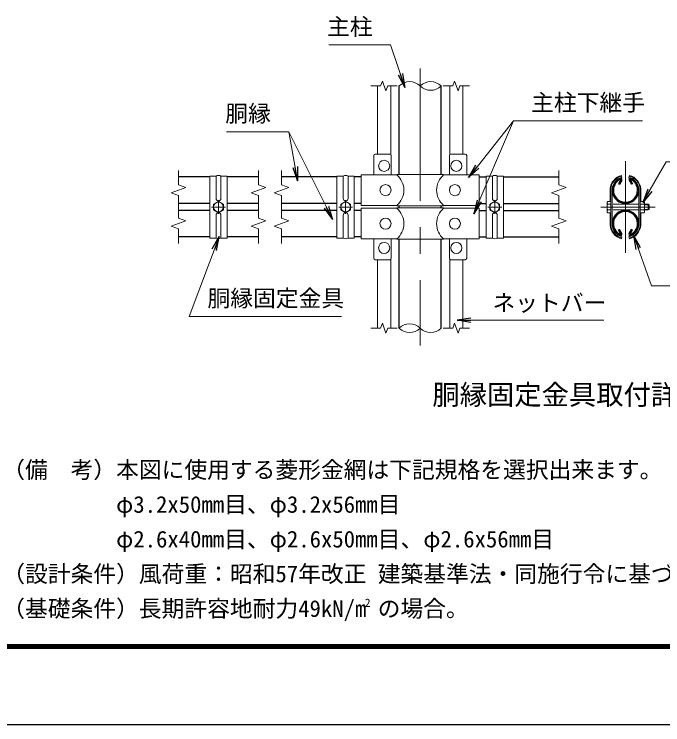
# Model space of a CAD drawing. Units: millimetres, scale not verified. Extents: x -10499 to 10501, y -7424 to 7426.
# Drawn here: x -744 to 3931, y -7424 to -2306 of the extents above; entities that cross this region are included whole.
import ezdxf
from ezdxf.enums import TextEntityAlignment as Align

# ---------------------------------------------------------------- set-up
doc = ezdxf.new("R2010")
doc.units = ezdxf.units.MM
doc.header["$LTSCALE"] = 30
doc.linetypes.add('USER1', pattern=[50.8, 31.75, -6.35, 6.35, -6.35])
for name, color, linetype, lineweight in [('0-1_D-STR1', 1, 'Continuous', 25), ('0-4_D-BMK', 2, 'USER1', 13), ('0-5_D-STR3', 3, 'Continuous', 13), ('0-7_D-STR-DIM', 7, 'Continuous', 13), ('0-A_D-TTL-TXT', 7, 'Continuous', 13), ('0-B_D-STR-TXT', 7, 'Continuous', 13), ('0-C_D-TTL', 7, 'Continuous', 25)]:
    doc.layers.add(name, color=color, linetype=linetype, lineweight=lineweight)
doc.layers.add('0-8_0', color=7, linetype='Continuous')
doc.styles.add('ＭＳ ゴシック', font='')
doc.styles.get('ＭＳ ゴシック').set_extended_font_data('MS Gothic')

# ---------------------------------------------------------------- blocks, each defined once
blk = doc.blocks.new('_Open')
at = {"layer": '0-8_0'}
blk.add_line((-30, 5), (0, 0), dxfattribs=at)
blk.add_lwpolyline([(-30, -5), (0, 0), (-30, 0)], dxfattribs=at)

msp = doc.modelspace()

# ---------------------------------------------------------------- linework, layer by layer
at = {"layer": '0-1_D-STR1'}
for p, q in [((2031.16, -3460.97), (2031.16, -2823.27)), ((2333.66, -3460.97), (2333.66, -2823.27)), ((665.75, -3478.47), (440.75, -3478.47)), ((1015.75, -3478.47), (790.75, -3478.47)), ((1582.41, -3478.47), (1182.41, -3478.47)), ((1757.41, -3478.47), (1707.41, -3478.47)), ((2607.41, -3478.47), (2657.41, -3478.47)), ((2782.41, -3478.47), (3182.41, -3478.47)), ((3628.73, -3497.06), (3611.19, -3527.45)), ((3611.19, -3527.45), (3618.13, -3531.46)), ((3635.68, -3501.07), (3618.13, -3531.46)), ((3688.52, -3501.07), (3706.07, -3531.46)), ((3695.47, -3497.06), (3713.01, -3527.45)), ((3713.01, -3527.45), (3706.07, -3531.46)), ((665.75, -3668.97), (440.75, -3668.97)), ((1015.75, -3668.97), (790.75, -3668.97)), ((1582.41, -3668.97), (1182.41, -3668.97)), ((1757.41, -3668.97), (1707.41, -3668.97)), ((2607.41, -3668.97), (2657.41, -3668.97)), ((2782.41, -3668.97), (3182.41, -3668.97)), ((665.75, -3718.97), (440.75, -3718.97)), ((1015.75, -3718.97), (790.75, -3718.97)), ((1582.41, -3718.97), (1182.41, -3718.97)), ((1757.41, -3718.97), (1707.41, -3718.97)), ((2031.16, -3701.97), (2031.16, -3685.97)), ((2333.66, -3701.97), (2333.66, -3685.97)), ((2607.41, -3718.97), (2657.41, -3718.97)), ((2782.41, -3718.97), (3182.41, -3718.97)), ((3611.19, -3860.48), (3618.13, -3856.47)), ((3628.73, -3890.87), (3611.19, -3860.48)), ((3635.68, -3886.86), (3618.13, -3856.47)), ((3688.52, -3886.86), (3706.07, -3856.47)), ((3695.47, -3890.87), (3713.01, -3860.48)), ((3713.01, -3860.48), (3706.07, -3856.47)), ((665.75, -3909.47), (440.75, -3909.47)), ((1015.75, -3909.47), (790.75, -3909.47)), ((1582.41, -3909.47), (1182.41, -3909.47)), ((1757.41, -3909.47), (1707.41, -3909.47)), ((2031.16, -4567.27), (2031.16, -3926.97)), ((2333.66, -4567.27), (2333.66, -3926.97)), ((2607.41, -3909.47), (2657.41, -3909.47)), ((2782.41, -3909.47), (3182.41, -3909.47))]:
    msp.add_line(p, q, dxfattribs=at)
for centre, radius, start, end in [((3662.1, -3573.72), 95.25, 114.32478, 65.67522), ((3662.1, -3573.72), 87.23, 114.32478, 65.67522), ((3627, -3496.06), 10.03, 330, 114.32478), ((3627, -3496.06), 2, 330, 114.32478), ((3697.21, -3496.06), 10.03, 65.67522, 210), ((3697.21, -3496.06), 2, 65.67522, 210), ((3661.72, -3573.72), 95.25, 5.09104, 65.67522), ((3662.1, -3814.22), 95.25, 294.32478, 245.67522), ((3662.1, -3814.22), 87.23, 294.32478, 245.67522), ((3627, -3891.88), 10.03, 245.67522, 30), ((3697.21, -3891.88), 10.03, 150, 294.32478), ((3627, -3891.88), 2, 245.67522, 30), ((3697.21, -3891.88), 2, 150, 294.32478)]:
    msp.add_arc(centre, radius, start, end, dxfattribs=at)
at = {"layer": '0-4_D-BMK'}
for p, q in [((2182.41, -2698.27), (2182.41, -4692.27)), ((3662.1, -3364.93), (3662.1, -4025.6)), ((728.25, -3745.27), (728.25, -3645.27)), ((1644.91, -3745.27), (1644.91, -3645.27)), ((2719.91, -3745.27), (2719.91, -3645.27)), ((778.25, -3695.27), (678.25, -3695.27)), ((1694.91, -3695.27), (1594.91, -3695.27)), ((2669.91, -3695.27), (2769.91, -3695.27)), ((3483.98, -3695.27), (3877.23, -3695.27))]:
    msp.add_line(p, q, dxfattribs=at)
at = {"layer": '0-5_D-STR3'}
for p, q in [((1874.91, -3313.47), (1874.91, -2823.27)), ((1969.91, -3316.85), (1969.91, -2823.27)), ((2394.91, -3316.85), (2394.91, -2823.27)), ((2489.91, -3313.47), (2489.91, -2823.27)), ((1847.41, -3463.47), (1847.41, -3323.47)), ((1962.41, -3313.47), (1857.41, -3313.47)), ((1972.41, -3463.47), (1972.41, -3323.47)), ((2392.41, -3463.47), (2392.41, -3323.47)), ((2402.41, -3313.47), (2507.41, -3313.47)), ((2517.41, -3463.47), (2517.41, -3323.47)), ((710.75, -3472.12), (710.75, -3633.97)), ((790.75, -3472.12), (745.75, -3472.12)), ((745.75, -3472.12), (745.75, -3633.97)), ((1627.41, -3472.12), (1627.41, -3633.97)), ((1707.41, -3472.12), (1662.41, -3472.12)), ((1662.41, -3472.12), (1662.41, -3633.97)), ((1757.41, -3463.47), (2013.41, -3463.47)), ((1757.41, -3683.47), (1757.41, -3463.47)), ((2013.41, -3460.97), (2008.41, -3463.47)), ((2013.41, -3460.97), (2351.41, -3460.97)), ((2351.41, -3460.97), (2356.41, -3463.47)), ((2351.41, -3463.47), (2607.41, -3463.47)), ((2607.41, -3683.47), (2607.41, -3463.47)), ((2657.41, -3472.12), (2702.41, -3472.12)), ((2702.41, -3472.12), (2702.41, -3633.97)), ((2737.41, -3472.12), (2737.41, -3633.97)), ((3632.93, -3467.29), (3636.85, -3481.77)), ((3691.27, -3467.29), (3687.35, -3481.77)), ((3551.85, -3564.62), (3551.85, -3649.77)), ((3556.85, -3564.83), (3556.85, -3825.7)), ((3566.85, -3565.27), (3566.85, -3825.27)), ((3757.35, -3565.27), (3757.35, -3825.27)), ((3767.35, -3564.83), (3767.35, -3825.7)), ((3772.35, -3564.62), (3772.35, -3649.77)), ((1757.41, -3683.47), (2013.41, -3683.47)), ((2013.41, -3685.97), (2008.41, -3683.47)), ((2351.41, -3683.47), (2607.41, -3683.47)), ((3529.35, -3664.1), (3529.35, -3725.83)), ((3534.35, -3654.77), (3556.85, -3654.77)), ((3534.35, -3675.02), (3556.85, -3675.02)), ((3572.85, -3675.27), (3757.35, -3675.27)), ((3794.85, -3654.77), (3767.35, -3654.77)), ((3794.85, -3675.02), (3767.35, -3675.02)), ((3799.85, -3664.1), (3799.85, -3725.83)), ((3799.85, -3675.27), (3825.85, -3675.27)), ((3799.85, -3678.65), (3831.85, -3678.65)), ((3825.85, -3675.27), (3825.85, -3715.27)), ((3825.85, -3675.27), (3831.85, -3678.65)), ((3831.85, -3678.65), (3831.85, -3711.88)), ((1757.41, -3704.47), (2013.41, -3704.47)), ((1757.41, -3704.47), (1757.41, -3924.47)), ((2013.41, -3701.97), (2008.41, -3704.47)), ((2351.41, -3704.47), (2607.41, -3704.47)), ((2607.41, -3704.47), (2607.41, -3924.47)), ((3613.86, -3695.27), (3499.84, -3695.27)), ((3534.35, -3715.52), (3556.85, -3715.52)), ((3534.35, -3735.77), (3556.85, -3735.77)), ((3572.85, -3715.27), (3757.35, -3715.27)), ((3710.34, -3695.27), (3824.36, -3695.27)), ((3794.85, -3715.52), (3767.35, -3715.52)), ((3794.85, -3735.77), (3767.35, -3735.77)), ((3799.85, -3711.88), (3831.85, -3711.88)), ((3799.85, -3715.27), (3825.85, -3715.27)), ((3831.85, -3711.88), (3825.85, -3715.27)), ((710.75, -3918.41), (710.75, -3753.97)), ((745.75, -3918.41), (745.75, -3753.97)), ((1627.41, -3918.41), (1627.41, -3753.97)), ((1662.41, -3918.41), (1662.41, -3753.97)), ((2702.41, -3918.41), (2702.41, -3753.97)), ((2737.41, -3918.41), (2737.41, -3753.97)), ((3551.85, -3825.91), (3551.85, -3740.77)), ((3772.35, -3825.91), (3772.35, -3740.77)), ((1757.41, -3924.47), (2013.41, -3924.47)), ((1847.41, -3924.47), (1847.41, -4064.47)), ((1972.41, -3924.47), (1972.41, -4064.47)), ((2013.41, -3926.97), (2008.41, -3924.47)), ((2013.41, -3926.97), (2351.41, -3926.97)), ((2351.41, -3926.97), (2356.41, -3924.47)), ((2351.41, -3924.47), (2607.41, -3924.47)), ((2392.41, -3924.47), (2392.41, -4064.47)), ((2517.41, -3924.47), (2517.41, -4064.47)), ((3632.93, -3923.24), (3636.85, -3908.76)), ((3691.27, -3923.24), (3687.35, -3908.76)), ((1962.41, -4074.47), (1857.41, -4074.47)), ((1874.91, -4567.27), (1874.91, -4074.47)), ((1969.91, -4567.27), (1969.91, -4071.08)), ((2394.91, -4567.27), (2394.91, -4071.08)), ((2402.41, -4074.47), (2507.41, -4074.47)), ((2489.91, -4567.27), (2489.91, -4074.47))]:
    msp.add_line(p, q, dxfattribs=at)
for points in [[(710.75, -3472.12), (665.75, -3472.12), (665.75, -3918.41), (710.75, -3918.41)], [(745.75, -3918.41), (790.75, -3918.41), (790.75, -3472.12)], [(1627.41, -3472.12), (1582.41, -3472.12), (1582.41, -3918.41), (1627.41, -3918.41)], [(1662.41, -3918.41), (1707.41, -3918.41), (1707.41, -3472.12)], [(2702.41, -3918.41), (2657.41, -3918.41), (2657.41, -3472.12)], [(2737.41, -3472.12), (2782.41, -3472.12), (2782.41, -3918.41), (2737.41, -3918.41)], [(2013.41, -3685.97), (2351.41, -3685.97), (2356.41, -3683.47)], [(2013.41, -3701.97), (2351.41, -3701.97), (2356.41, -3704.47)]]:
    msp.add_lwpolyline(points, dxfattribs=at)
for points in [[(728.25, -3735.77), (763.32, -3715.52), (763.32, -3675.02), (728.25, -3654.77), (693.17, -3675.02), (693.17, -3715.52)], [(1644.91, -3735.77), (1679.99, -3715.52), (1679.99, -3675.02), (1644.91, -3654.77), (1609.84, -3675.02), (1609.84, -3715.52)], [(2719.91, -3735.77), (2684.84, -3715.52), (2684.84, -3675.02), (2719.91, -3654.77), (2754.99, -3675.02), (2754.99, -3715.52)]]:
    msp.add_lwpolyline(points, close=True, dxfattribs=at)
for centre, radius in [((1922.41, -3398.47), 40), ((2442.41, -3398.47), 40), ((1932.41, -3573.47), 40), ((2432.41, -3573.47), 40), ((728.25, -3695.27), 35.17), ((1644.91, -3695.27), 35.17), ((2719.91, -3695.27), 35.17), ((1932.41, -3814.47), 40), ((2432.41, -3814.47), 40), ((1922.41, -3989.47), 40), ((2442.41, -3989.47), 40)]:
    msp.add_circle(centre, radius, dxfattribs=at)
for centre, radius, start, end in [((1857.41, -3323.47), 10, 90, 180), ((1962.41, -3323.47), 10, 0, 90), ((2402.41, -3323.47), 10, 90, 180), ((2507.41, -3323.47), 10, 0, 90), ((728.25, -3500.25), 33.12, 58.10921, 121.89079), ((1644.91, -3500.25), 33.12, 58.10921, 121.89079), ((1920.48, -3573.47), 144, 310.19176, 49.80824), ((2444.34, -3573.47), 144, 130.19176, 229.80824), ((2719.91, -3500.25), 33.12, 58.10921, 121.89079), ((3661.72, -3573.72), 110.25, 105.13812, 175.26816), ((3661.72, -3573.72), 105.25, 105.13812, 175.157), ((3662.48, -3573.72), 105.25, 4.843, 74.86188), ((3662.48, -3573.72), 110.25, 4.843, 74.86188), ((3661.72, -3573.72), 95.25, 105.13812, 174.90896), ((3662.48, -3573.72), 95.25, 5.09104, 74.86188), ((728.25, -3633.97), 17.5, 180, 0), ((1644.91, -3633.97), 17.5, 180, 0), ((2719.91, -3633.97), 17.5, 180, 0), ((3542.04, -3664.89), 12.71, 127.21089, 232.78911), ((3572.86, -3695.27), 43.51, 152.26063, 207.73937), ((3556.85, -3649.77), 5, 180, 270), ((3767.35, -3649.77), 5, 270, 0), ((3787.16, -3664.89), 12.71, 307.21089, 52.78911), ((3756.34, -3695.27), 43.51, 332.26063, 27.73937), ((1920.48, -3814.47), 144, 310.19176, 49.80824), ((2444.34, -3814.47), 144, 130.19176, 229.80824), ((3542.1, -3725.64), 12.75, 127.42505, 232.57495), ((3556.85, -3740.77), 5, 90, 180), ((3767.35, -3740.77), 5, 0, 90), ((3787.1, -3725.64), 12.75, 307.42505, 52.57495), ((728.25, -3753.97), 17.5, 0, 180), ((1644.91, -3753.97), 17.5, 0, 180), ((2719.91, -3753.97), 17.5, 0, 180), ((3661.72, -3816.81), 110.25, 184.73184, 254.86188), ((3661.72, -3816.81), 105.25, 184.843, 254.86188), ((3661.72, -3816.81), 95.25, 185.09104, 254.86188), ((3662.48, -3816.81), 95.25, 285.13812, 354.90896), ((3662.48, -3816.81), 105.25, 285.13812, 355.157), ((3662.48, -3816.81), 110.25, 285.13812, 355.26816), ((728.25, -3890.29), 33.12, 238.10921, 301.89079), ((1644.91, -3890.29), 33.12, 238.10921, 301.89079), ((2719.91, -3890.29), 33.12, 238.10921, 301.89079), ((1857.41, -4064.47), 10, 180, 270), ((1962.41, -4064.47), 10, 270, 0), ((2402.41, -4064.47), 10, 180, 270), ((2507.41, -4064.47), 10, 270, 0)]:
    msp.add_arc(centre, radius, start, end, dxfattribs=at)
at = {"layer": '0-7_D-STR-DIM'}
for p, q in [((1909.59, -2788.03), (1896.76, -2823.27)), ((1935.24, -2858.51), (1909.59, -2788.03)), ((2429.59, -2788.03), (2416.76, -2823.27)), ((2455.24, -2858.51), (2429.59, -2788.03)), ((1827.41, -2823.27), (1896.76, -2823.27)), ((1948.07, -2823.27), (1935.24, -2858.51)), ((1948.07, -2823.27), (2017.41, -2823.27)), ((2347.41, -2823.27), (2416.76, -2823.27)), ((2468.07, -2823.27), (2455.24, -2858.51)), ((2468.07, -2823.27), (2537.41, -2823.27)), ((440.75, -3430.84), (440.75, -3535.24)), ((1015.75, -3430.84), (1015.75, -3535.24)), ((1182.41, -3430.84), (1182.41, -3535.24)), ((3182.41, -3430.84), (3182.41, -3535.24)), ((387.89, -3592.96), (493.61, -3554.48)), ((493.61, -3554.48), (440.75, -3535.24)), ((962.89, -3592.96), (1068.61, -3554.48)), ((1068.61, -3554.48), (1015.75, -3535.24)), ((1129.56, -3592.96), (1235.27, -3554.48)), ((1235.27, -3554.48), (1182.41, -3535.24)), ((3129.56, -3592.96), (3235.27, -3554.48)), ((3235.27, -3554.48), (3182.41, -3535.24)), ((440.75, -3612.2), (387.89, -3592.96)), ((440.75, -3612.2), (440.75, -3775.74)), ((1015.75, -3612.2), (962.89, -3592.96)), ((1015.75, -3612.2), (1015.75, -3775.74)), ((1182.41, -3612.2), (1129.56, -3592.96)), ((1182.41, -3612.2), (1182.41, -3775.74)), ((3182.41, -3612.2), (3129.56, -3592.96)), ((3182.41, -3612.2), (3182.41, -3775.74)), ((493.61, -3794.98), (440.75, -3775.74)), ((1068.61, -3794.98), (1015.75, -3775.74)), ((1235.27, -3794.98), (1182.41, -3775.74)), ((3235.27, -3794.98), (3182.41, -3775.74)), ((387.89, -3833.46), (493.61, -3794.98)), ((440.75, -3852.7), (387.89, -3833.46)), ((962.89, -3833.46), (1068.61, -3794.98)), ((1015.75, -3852.7), (962.89, -3833.46)), ((1129.56, -3833.46), (1235.27, -3794.98)), ((1182.41, -3852.7), (1129.56, -3833.46)), ((3129.56, -3833.46), (3235.27, -3794.98)), ((3182.41, -3852.7), (3129.56, -3833.46)), ((440.75, -3852.7), (440.75, -3957.09)), ((1015.75, -3852.7), (1015.75, -3957.09)), ((1182.41, -3852.7), (1182.41, -3957.09)), ((3182.41, -3852.7), (3182.41, -3957.09)), ((1909.59, -4532.03), (1896.76, -4567.27)), ((1935.24, -4602.51), (1909.59, -4532.03)), ((2429.59, -4532.03), (2416.76, -4567.27)), ((2455.24, -4602.51), (2429.59, -4532.03)), ((1827.41, -4567.27), (1896.76, -4567.27)), ((1948.07, -4567.27), (1935.24, -4602.51)), ((1948.07, -4567.27), (2017.41, -4567.27)), ((2347.41, -4567.27), (2416.76, -4567.27)), ((2468.07, -4567.27), (2455.24, -4602.51)), ((2468.07, -4567.27), (2537.41, -4567.27))]:
    msp.add_line(p, q, dxfattribs=at)
for centre, start, end in [((2106.79, -2899.37), 45.18146, 134.81854), ((2258.04, -2899.37), 45.18146, 134.81854), ((2258.04, -2747.16), 225.18146, 314.81854), ((2106.79, -4643.37), 45.18146, 134.81854), ((2106.79, -4491.16), 225.18146, 314.81854), ((2258.04, -4491.16), 225.18146, 314.81854)]:
    msp.add_arc(centre, 107.29, start, end, dxfattribs=at)
at = {"layer": '0-B_D-STR-TXT'}
for p, q in [((2855.05, -3073.1), (2532.11, -3481.32)), ((1235.61, -3152.53), (1297.46, -3503.74)), ((3504.92, -4511.17), (2450.12, -4511.17))]:
    msp.add_line(p, q, dxfattribs=at)
for points in [[(1524.04, -2526.76), (1967.34, -2526.76), (2070.72, -2831.32)], [(3783.75, -3073.1), (2855.05, -3073.1), (2568.68, -3741.82)], [(786.6, -3152.53), (1235.61, -3152.53), (1549.81, -3782.97)], [(4972.83, -3370.77), (3956.56, -3370.77), (3787.7, -3660.69)], [(1614.32, -4484.14), (518.1, -4484.14), (733.47, -3910.41)], [(4945.13, -4263.34), (3848.92, -4263.34), (3722.82, -3902.76)]]:
    msp.add_lwpolyline(points, dxfattribs=at)
at = {"layer": '0-C_D-TTL', "color": 2}
msp.add_lwpolyline([(-10499.2, 7425.57), (10500.8, 7425.57), (10500.8, -7424.43), (-10499.2, -7424.43)], close=True, dxfattribs=at)
at = {"layer": '0-C_D-TTL'}
for points in [[(-9824.2, 6875.57), (9825.8, 6875.57), (9825.8, -6874.43), (-9824.2, -6874.43)], [(-9817.95, 6869.32), (9819.55, 6869.32), (9819.55, -6868.18), (-9817.95, -6868.18)], [(-9811.7, 6863.07), (9813.3, 6863.07), (9813.3, -6861.93), (-9811.7, -6861.93)], [(-9805.45, 6856.82), (9807.05, 6856.82), (9807.05, -6855.68), (-9805.45, -6855.68)], [(-9799.2, 6850.57), (9800.8, 6850.57), (9800.8, -6849.43), (-9799.2, -6849.43)]]:
    msp.add_lwpolyline(points, close=True, dxfattribs=at)

# ---------------------------------------------------------------- block references
at = {"layer": '0-B_D-STR-TXT', "xscale": 3.333333, "yscale": 3.333333}
for p, rotation in [((2071.36, -2833.21), 288.74977), ((1297.8, -3505.71), 279.98686), ((2530.87, -3482.89), 231.6529), ((3786.7, -3662.42), 239.78171), ((2567.9, -3743.66), 246.81834), ((1550.7, -3784.76), 296.49098), ((734.17, -3908.54), 69.42471), ((3722.16, -3900.87), 109.27461), ((2448.12, -4511.17), 180)]:
    msp.add_blockref('_Open', p, dxfattribs=dict(at, rotation=rotation))

# ---------------------------------------------------------------- texts
at = {"layer": '0-A_D-TTL-TXT', "style": 'ＭＳ ゴシック'}
for s, height, p in [('胴縁固定金具取付詳細', 144.3, (2270.29, -5162.27)), ('（備\u3000考）本図に使用する菱形金網は下記規格を選択出来ます。', 120.3, (-830.32, -5683.44)), ('\u3000\u3000\u3000\u3000\u3000φ3.2x50mm目、φ3.2x56mm目', 120.3, (-830.32, -5933.44)), ('\u3000\u3000\u3000\u3000\u3000φ2.6x40mm目、φ2.6x50mm目、φ2.6x56mm目', 120.3, (-830.32, -6183.44)), ('（設計条件）風荷重：昭和57年改正 建築基準法・同施行令に基づく風圧力に準拠。', 120.3, (-830.32, -6433.44)), ('（基礎条件）長期許容地耐力49kN/m の場合。', 120.3, (-830.32, -6683.44)), ('2', 60.13, (1783.36, -6593.91))]:
    msp.add_text(s, height=height, dxfattribs=at).set_placement(p, align=Align.BOTTOM_LEFT)
at = {"layer": '0-B_D-STR-TXT', "style": 'ＭＳ ゴシック'}
for s, p in [('主柱', (1511.35, -2492.44)), ('主柱下継手', (2982.35, -3038.46)), ('胴縁', (777.72, -3117.58)), ('胴縁固定金具', (649.21, -4448.55)), ('ネットバー', (2703.53, -4481.29))]:
    msp.add_text(s, height=120.3, dxfattribs=at).set_placement(p, align=Align.BOTTOM_LEFT)

doc.saveas('drawing.dxf')
